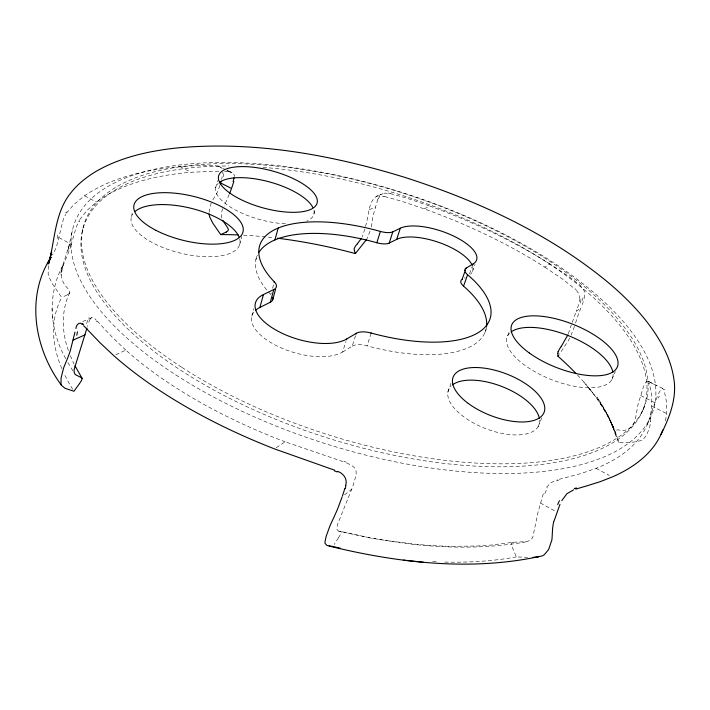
<?xml version="1.0" encoding="UTF-8"?>
<svg xmlns="http://www.w3.org/2000/svg" width="710" height="710" viewBox="0 0 710 710"><rect width="100%" height="100%" fill="white"/><g stroke="black" fill="none" stroke-linecap="round" stroke-linejoin="round"><path stroke-width="0.53" stroke-dasharray="3.55 2.66" d="M65.755 358.621C49.309 330.008 47.126 293.62 63.376 264.395L60.998 270.963L69.509 244.293L67.92 250.887L72.553 229.676M222.887 172.219L222.771 173.719M209.104 212.334L211.127 203.069M650.342 421.5L650.369 421.021M559.178 479.339L580.673 473.632L596.045 468.351A303.046 132.832 17.7 0 0 651.745 406.031L651.54 394.068L649.277 383.364M579.919 299.096L579.183 294.144L575.89 289.795M665.412 420.826A319.314 140.269 17.7 0 0 666.459 413.495L666.37 401.283L664.196 390.482M48.333 265.771L48.165 274.051A12.185 8.786 66.8 0 0 48.795 276.634L52.407 283.822L61.681 297.446A294.783 143.917 17.7 0 0 62.063 369.182M579.502 301.626L579.892 299.398M82.245 231.717L82.813 228.868M364.807 229.055L362.277 236.954M60.59 230.377L56.56 246.468A52.895 37.639 69 0 1 53.712 252.742L53.294 253.497M365.339 226.472C369.688 215.831 366.955 197.629 381.261 194.265L380.072 194.797L384.119 193.182L388.237 193.226M131.457 216.665L132.584 211.447M61.158 227.706L63.296 219.461L65.657 214.331M222.239 176.728L221.626 179.302M371.197 226.969L371.481 225.682A30.521 11.103 -63.5 0 0 371.791 223.961L372.377 219.94A42.05 14.706 -64.3 0 1 373.433 214.447L377.321 201.081M70.947 245.252C66.962 260.659 53.587 275.125 68.32 288.935A21.433 15.38 65.9 0 1 68.826 289.707L69.864 291.943L69.456 293.186A13.668 9.869 66.5 0 1 67.938 294.428M61.335 270.954L60.927 272.596L61.77 269.702M215.645 187.893L217.473 180.58M651.718 411.356L657.478 396.02M239.581 244.879L241.808 236.439M255.902 259.727L257.304 254.473M584.312 298.493L584.836 292.032L581.872 286.902M251.819 316.19L253.869 308.752M271.051 293.78L271.273 292.99M272.596 288.242L273.705 284.284M543.327 493.761L538.153 511.635L532.722 537.577L530.459 540.079L526.935 541.65L515.256 542.147A25.125 20.155 43.1 0 0 514.297 542.156L491.32 545.04L477.582 546.008L448.995 546.345L433.757 545.715L418.128 544.534L385.956 540.532L386.391 540.603L369.537 537.71L338.182 530.956L336.753 528.888L337.463 524.566L352.692 486.811L356.216 474.857L356.038 470.899L354.352 467.615L351.379 465.192L345.974 462.698M313.935 213.994L315.453 208.678M87.419 326.511L87.694 325.57M575.588 323.006L576.289 320.689A44.57 8.564 -63.3 0 1 578.109 315.204L581.818 305.522M615.632 435.132L615.313 434.147A13.286 11.537 38.5 0 1 614.78 431.84L615.135 430.517L617.212 429.958A20.901 17.99 38.6 0 1 618.099 429.905C639.027 433.819 634.447 411.658 639.816 398.496C641.316 395.887 644.627 376.202 648.976 382.628M70.982 245.145L76.254 227.165L79.174 220.526M219.851 185.496L218.023 190.653A44.925 35.127 70.9 0 1 215.165 196.137L212.281 200.726M253.931 312.018A50.579 23.288 16.4 0 0 280.219 347.474A50.579 23.288 16.4 0 0 342.619 351.991L345.947 341.439M342.619 351.991L352.231 346.152L355.559 335.706M578.703 304.483L577.345 308.362M352.231 346.152A16.916 7.837 18 0 1 367.052 345.823L370.673 334.65M370.008 231.247L367.416 237.788A9.878 3.541 -63.5 0 1 366.919 238.746M568.337 333.709L571.31 325.029M447.868 392.168L450.965 383.302M574.523 326.387L571.097 335.076M469.523 273.847L472.008 266.836M572.242 322.375L576.822 309.791M472.434 271.611L475.017 264.368M583.327 301.555L582.164 304.625M484.841 332.804L486.661 327.931M507.65 335.857L509.54 330.825M229.223 194.451L224.085 206.095M538.011 426.914L541.801 417.844M88.785 322.216L89.709 320.024M611.851 379.566L615.339 371.463M647.334 424.438L650.28 417.746M69.775 292.68C61.832 308.735 61.406 329.183 67.406 347.651L68.444 350.518M378.137 199.004L380.303 195.374L382.788 193.573M641.192 413.681L642.381 411.01M643.153 409.271L644.334 406.626M222.833 208.669L221.067 213.462L221.875 218.44M569.686 338.084L569.331 338.785A10.481 2.068 -62.9 0 1 568.248 340.818L559.373 354.228M658.552 393.766C659.288 392.302 661.853 386.231 663.788 389.577M89.833 319.766C90.88 316.42 94.457 317.645 95.965 319.811M53.09 253.869L52.442 254.979M338.448 537.843L339.158 536.645A16.738 4.579 -59.8 0 0 340.711 533.911L341.341 532.367L340.96 531.612M338.377 537.949L334.295 544.384M79.706 219.647L86.931 210.515L96.445 202.11A303.046 132.832 17.7 0 1 190.999 172.237L220.056 171.119M546.496 487.255L550.969 482.658L557.554 479.809M66.421 213.142L73.973 204.436L84.588 195.791A319.314 140.269 17.7 0 1 179.887 166.601L200.806 165.377L215.867 165.705M344.554 494.888L351.805 489.146M576.209 311.433L580.975 307.661M276.279 447.726L285.083 441.806L343.782 461.873M384.705 196.546L401.239 201.099L424.172 208.838A303.046 132.832 17.7 0 1 544.801 267.129L549.735 263.809L568.666 276.35L580.549 285.597M67.956 294.446L67.361 294.827M464.287 278.116L465.156 277.592M67.166 294.943L61.681 297.446M115.854 354.805L125.803 350.092A303.046 132.832 17.7 0 0 285.083 441.806M424.172 208.838L429.932 206.113A319.314 140.269 17.7 0 1 549.735 263.809M91.759 317.681L81.623 322.038M369.28 209.725L375.457 207.009M376.229 196.368L379.149 195.836L383.169 196.244M525.959 541.872L525.533 541.952C485.755 548.919 444.984 548.297 405.011 543.425L370.904 538.118L338.847 531.169M513.454 542.227L511.777 542.786L511.528 544.233A15.993 12.957 43.2 0 0 512.203 546.957L516.356 556.889L527.592 557.332M577.496 375.066A294.783 143.917 17.7 0 1 618.729 442.463L634.012 442.082L641.086 440.59A11.884 10.331 37.8 0 0 643.082 439.383L646.828 434.875L649.801 426.674A35.917 31.338 39.7 0 0 650.12 424.34L650.529 418.643A53.348 46.7 32 0 1 651.691 411.347M224.591 171.296L226.73 171.474M228.087 171.634C230.927 171.838 234.531 173.151 234.522 176.559M217.615 165.963L225.141 169.415M390.252 193.573L405.978 197.912L429.932 206.113M340.356 531.426L340.543 531.462A26.341 7.118 -59.6 0 1 340.844 531.559M232.064 172.672L226.996 170.391M662.812 388.494L648.248 381.341L656.963 385.912M227.138 170.435L230.803 172.184L226.943 170.311M640.686 395.541L654.673 402.623M179.887 166.601L190.999 172.237M651.745 406.031L666.459 413.495M84.588 195.791L96.445 202.11M596.045 468.351L609.384 475.46M59.019 237.619L71.231 244.346M540.399 502.999L555.868 511.519M647.786 380.95L651.709 383.151M220.553 166.912L222.274 168.696M544.801 267.129L562.648 279.19L574.869 288.819M125.803 350.092L112.162 337.081L96.906 320.742M583.931 382.166L592.726 392.905M588.448 387.518C600.482 402.33 610.973 418.731 617.052 436.934M600.509 403.786L610.13 420.32M72.926 370.957L67.627 362.162M610.724 421.518L609.508 418.856L613.573 427.766L612.748 425.849M611.878 424.314L607.618 414.782L614.541 431.6M70.281 355.657L74.035 364.061M610.334 420.675L613.937 429.79L606.828 413.38L597.039 397.032C604.911 408.64 611.55 421.207 615.499 434.724M618.729 442.463L615.668 435.274M612.579 426.089L613.91 429.727M61.025 273.714L61.149 275.152M51.928 308.486L52.114 311.193M52.46 316.358L52.646 319.065M263.064 167.382A294.339 126.895 17.7 0 1 645.141 403.191A294.339 126.895 17.7 0 1 205.634 385.415A294.339 126.895 17.7 0 1 228.682 165.989M516.356 556.889A294.783 143.917 17.7 0 1 444.708 562.054M436.268 561.77A294.783 143.917 17.7 0 1 430.934 561.512M72.722 389.355A294.783 143.917 17.7 0 1 63.838 373.132M243.503 235.188A294.783 143.917 17.7 0 1 274.282 237.814M664.045 389.124A42.52 13.73 -64.3 0 1 664.516 389.932M658.365 398.159A47.889 17.067 -76.4 0 1 659.324 396.02M223.614 173.675A37.781 32.039 -34.5 0 1 223.144 176.763M215.813 165.918A37.355 29.785 -56.6 0 1 217.562 166.131M65.648 212.982A43.115 11.777 -81.7 0 1 66.438 211.899M57.111 238.507A46.656 5.236 -75.5 0 1 57.741 235.045M648.674 383.098A60.314 20.111 -63.7 0 1 648.94 383.879M226.756 171.358A53.525 43.727 -62.9 0 1 228.114 171.536M557.022 480.688A70.53 26.403 -36.1 0 1 558.628 480.2M544.854 493.601A28.906 17.075 -47 0 1 547.871 487.539M79.227 221.804A61.459 15.576 -83.3 0 1 79.742 220.872M388.255 193.084A35.535 34.719 11.4 0 1 390.278 193.44M377.099 201.019A38.917 35.908 -5.2 0 1 377.88 198.915M583.07 297.676A37.053 23.306 -88.3 0 1 582.164 300.587M580.381 285.873A37.444 29.456 -87.1 0 1 581.685 287.186M383.143 196.342A51.164 50.037 7 0 1 384.687 196.643M96.036 320.769A69.988 23.794 73.5 0 1 96.959 321.736M86.584 323.645A28.862 11.946 -88.7 0 1 89.123 317.441M344.066 461.314A74.985 53.17 13.1 0 1 346.276 462.148M574.967 288.659A53.845 42.946 -80.3 0 1 575.996 289.627M581.002 299.611A21.655 14.315 85.8 0 1 579.413 305.193M472.603 266.534A42.467 16.436 18.5 0 1 470.455 274.211M486.448 327.292A120.292 50.8 17.7 0 1 367.052 345.823M270.829 294.561A120.292 50.8 17.7 0 1 257.393 255.121M613.103 374.241A56.551 23.545 21.6 0 1 550.987 379.424A56.551 23.545 21.6 0 1 509.682 333.15M313.935 210.497A50.863 19.418 15.5 0 1 306.702 221.138M285.455 223.792A50.863 19.418 15.5 0 1 231.664 207.861A50.863 19.418 15.5 0 1 218.29 183.295M239.767 239.155A55.895 23.022 13.9 0 1 181.671 253.399A55.895 23.022 13.9 0 1 132.717 214.047M539.644 420.276A48.52 22.569 21.2 0 1 485.569 428.583A48.52 22.569 21.2 0 1 451.143 386M181.955 367.434A294.659 126.469 17.7 0 0 643.668 408.232A294.659 126.469 17.7 0 0 268.806 165.412A294.659 126.469 17.7 0 0 181.955 367.434M175.92 374.978A304.128 131.288 17.7 0 0 651.567 414.844A304.128 131.288 17.7 0 0 262.824 164.17A304.128 131.288 17.7 0 0 175.92 374.978"/><path stroke-width="1.06" d="M557.874 353.243L557.9 352.976A11.795 2.334 -62.8 0 1 558.069 351.805M345.584 485.551C347.864 479.268 343.471 473.188 337.534 471.378M74.958 332.12L70.37 350.491A63.492 32.829 -56.8 0 1 67.29 358.932L64.148 366.529A37.896 18.362 -58 0 0 63.554 368.153L61.087 377.951L60.998 383.693A13.818 6.754 -57.5 0 0 61.566 385.406L65.045 388.29L73.938 391.263L79.484 383.631M553.631 522.178L559.986 504.34M558.078 351.778L559.533 348.956A18.504 3.639 -62.7 0 1 559.924 348.388L561.077 346.72M48.688 263.987L49.141 262.274M272.649 299.948L275.56 289.431M233.839 181.529L231.531 188.487L220.624 182.967L221.085 181.325M274.921 239.936L278.196 228.052M255.6 310.261A50.579 23.288 16.4 0 1 259.887 307.43L263.463 294.535L273.838 289.502A16.49 7.198 15.4 0 0 274.38 281.897A120.86 50.002 17.7 0 1 275.737 229.144A120.86 50.002 17.7 0 1 380.391 231.433A14.147 5.343 17.5 0 0 392.799 231.85L400.307 228.221A42.653 16.152 18.5 0 1 454.56 236.51A42.653 16.152 18.5 0 1 473.011 264.022L472.505 265.425M274.149 282.695L274.38 281.897M259.887 307.43L270.253 302.274L273.838 289.502M86.957 328.1L74.115 369.519L74.168 372.368L75.225 374.569L80.745 377.321A24.273 11.644 -57 0 1 81.206 377.516L82.085 378.288L74.985 365.81M344.847 488.533L342.477 495.828M220.624 182.967L220.242 184.236M75.899 328.49C76.023 325.18 79.493 320.92 82.351 324.488M258.83 252.458A120.292 50.8 17.7 0 1 376.824 242.749L380.391 231.433M346.462 339.806L346.72 338.989L356.331 333.283A17.005 7.721 18 0 1 371.197 333.043A120.86 50.002 17.7 0 0 478.043 332.741A120.86 50.002 17.7 0 0 467.588 274.717A14.599 5.644 19.4 0 1 466.106 268.114L473.002 264.022M356.074 334.09L356.331 333.283M376.824 242.749A14.085 5.431 17.5 0 0 389.204 243.095L392.799 231.85M389.204 243.095L396.712 239.359L400.307 228.221M370.931 333.842L371.197 333.043M342.14 496.805L338.146 507.543A69.34 20.324 -59.5 0 1 334.295 516.445L331.082 523.376A44.943 12.23 -60.1 0 0 329.83 526.225L326.165 536.307L325.002 541.925A15.017 4.136 -59.8 0 0 325.1 543.461L327.07 545.511L332.963 546.487A294.783 143.917 17.7 0 0 340.436 548.271M462.609 278.027L462.112 279.438L462.547 279.172M462.858 277.326L464.606 272.374M465.103 270.954L465.352 270.244M465.858 268.824L466.106 268.114M486.572 326.36A120.292 50.8 17.7 0 0 463.541 286.13L467.588 274.717M231.238 189.277L229.632 193.422M567.929 334.809L561.193 346.56M660.921 434.529C669.566 417.294 677.1 398.212 673.817 378.59C672.068 366.901 667.906 355.657 662.332 345.264C649.375 321.461 630.418 301.519 609.97 283.973C550.383 234.131 478.522 201.054 405.002 177.429C331.561 154.851 254.029 140.74 177.038 147.955C149.34 150.928 121.348 157.025 96.915 170.888C87.055 176.684 77.843 183.855 70.778 192.916C55.673 211.536 55.052 236.687 49.806 259.035L51.661 252.041L48.582 263.108L50.836 257.295L47.614 263.8L50.987 257.233C25.303 296.736 34.471 349.151 61.575 385.406M561.788 500.648L566.935 493.681L573.636 489.847M366.378 239.696L355.373 253.577A294.783 143.917 17.7 0 0 277.495 238.205M361.505 238.276L357.272 243.876M79.502 383.604L80.203 382.53A15.416 7.482 -57.5 0 0 81.694 380.045L82.138 378.448M575.97 373.469A294.783 143.917 17.7 0 0 557.962 356.242L558.646 355.257M357.157 244.018L355.887 245.5A17.448 6.239 -63.2 0 0 355.47 246.015L354.13 248.686A11.111 3.994 -63.4 0 0 354.246 249.938L354.281 250.231M226.57 231.824L226.011 232.161M225.886 232.241L220.703 234.584L212.725 223.029L209.698 216.905A10.348 8.192 68.3 0 1 209.219 214.686L209.148 213.923M73.121 340.09L85.067 334.836M575.748 489.119L585.848 486.155M586.433 485.986L600.163 481.682L612.242 476.978A319.314 140.269 17.7 0 0 662.803 429.994M553.605 522.161A64.575 53.17 38.2 0 0 552.469 530.689L552.043 538.455A39.511 32.181 44.1 0 1 551.83 540.088L548.617 549.54L544.401 554.625A14.306 11.626 42.7 0 1 542.129 555.93C471.857 571.532 398.345 562.995 329.12 546.07M538.624 556.862L533.041 557.323M403.378 560.128L423.506 562.24M334.658 470.197L274.522 448.906A319.314 140.269 17.7 0 1 113.866 355.745L100.128 342.859L83.62 325.659M222.727 220.331L227.12 227.04A18.229 14.377 67.2 0 1 227.555 227.697L228.425 229.632L227.963 230.723A11.608 9.203 67.9 0 1 226.561 231.806M355.373 253.577L354.334 250.506M557.962 356.242L557.856 353.491M220.703 234.584A294.783 143.917 17.7 0 1 238.214 234.948M557.705 504.579A50.09 30.042 -41.7 0 1 559.444 500.656M574.266 488.613A50.099 20.563 -41.1 0 1 576.405 487.939M233.972 177.837A21.628 17.12 -37.9 0 1 233.102 181.449M76.769 335.244A51.404 17.173 -89.1 0 1 77.514 331.827M82.316 323.423A49.94 19.596 77.5 0 1 83.611 324.497M334.357 470.801A53.756 39.192 14.6 0 1 337.188 471.955M345.868 485.596A60.217 50.348 4.8 0 1 345.211 488.604M346.711 338.989A50.836 22.951 16.4 0 1 278.063 331.25A50.836 22.951 16.4 0 1 263.472 294.535M396.712 239.359A42.467 16.436 18.5 0 1 437.662 242.012A42.467 16.436 18.5 0 1 471.839 264.59M463.541 286.13A14.537 5.742 19.4 0 1 461.74 279.696M272.64 297.33A16.41 7.304 15.4 0 1 270.253 302.274M511.076 331.961A56.551 23.545 21.6 0 1 568.621 335.759A56.551 23.545 21.6 0 1 612.916 372.404M219.567 182.266A50.863 19.418 15.5 0 1 269.232 181.849A50.863 19.418 15.5 0 1 312.844 207.453M135.175 211.358A55.895 23.022 13.9 0 1 191.398 208.376A55.895 23.022 13.9 0 1 239.226 237.397M452.474 384.855A48.52 22.569 21.2 0 1 501.81 386.471A48.52 22.569 21.2 0 1 539.422 418.518M529.358 353.021A56.827 23.137 21.6 0 0 617.07 367.461A56.827 23.137 21.6 0 0 547.232 317.024A56.827 23.137 21.6 0 0 529.358 353.021M238.631 198.418A51.084 19.037 15.5 0 0 317.059 203.202A51.084 19.037 15.5 0 0 247.879 166.77A51.084 19.037 15.5 0 0 238.631 198.418M156.023 230.377A56.152 22.587 13.9 0 0 242.927 232.214A56.152 22.587 13.9 0 0 166.539 192.685A56.152 22.587 13.9 0 0 156.023 230.377M468.227 403.404A48.777 22.25 21.2 0 0 543.904 412.812A48.777 22.25 21.2 0 0 483.67 368.064A48.777 22.25 21.2 0 0 468.227 403.404"/></g></svg>
